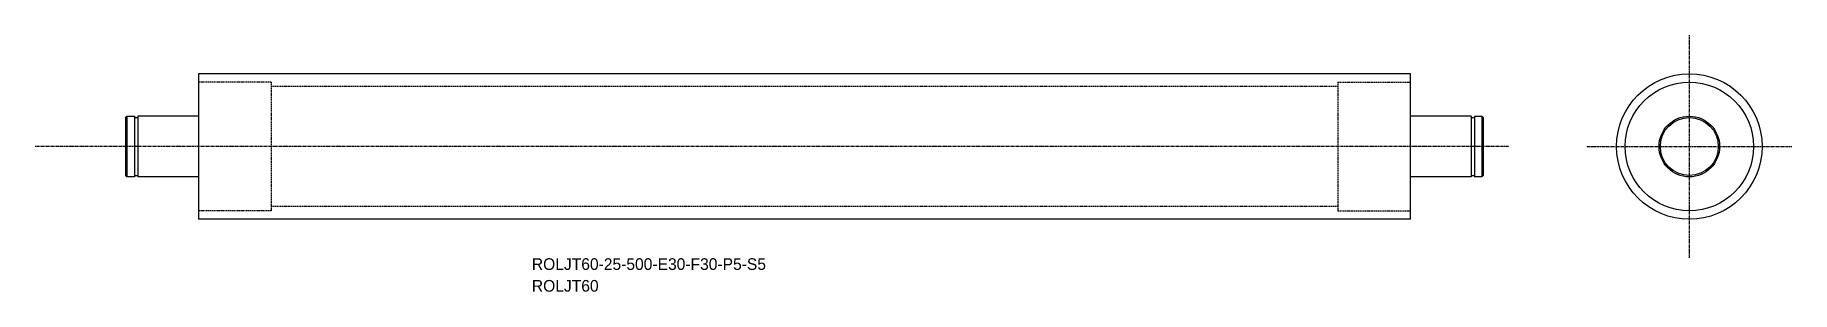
# Model space of a CAD drawing. Extents: x -130 to 595, y -24 to 82.
import ezdxf

# ---------------------------------------------------------------- set-up
doc = ezdxf.new("R2010")
doc.units = 0
doc.linetypes.add('CENTER', pattern=[2, 1.25, -0.25, 0.25, -0.25])
doc.linetypes.add('DASHED', pattern=[0.75, 0.5, -0.25])
doc.layers.get('0').update_dxf_attribs({"linetype": 'CONTINUOUS'})
doc.layers.add('CENTER', color=1, linetype='CENTER')

# ---------------------------------------------------------------- blocks, each defined once
blk = doc.blocks.new('*U11')
at = {"color": 7, "linetype": 'CONTINUOUS'}
blk.add_text('ROLJT60-25-500-E30-F30-P5-S5', height=4.8126, dxfattribs=at).set_placement((74.77, -15.01))
blk = doc.blocks.new('*U12')
at = {"color": 7, "linetype": 'CONTINUOUS'}
blk.add_text('ROLJT60', height=4.813, dxfattribs=at).set_placement((74.77, -23.97))

msp = doc.modelspace()

# ---------------------------------------------------------------- linework, layer by layer
at = {"color": 7, "linetype": 'CONTINUOUS'}
for p, q in [((-62.79, 65.85), (-62.79, 5.85)), ((437.21, 65.85), (-62.79, 65.85)), ((437.21, 5.85), (437.21, 65.85)), ((-92.79, 47.85), (-92.29, 48.35)), ((-92.79, 47.85), (-92.79, 23.85)), ((-92.29, 48.35), (-89.14, 48.35)), ((-92.29, 48.35), (-92.29, 23.35)), ((-89.14, 48.35), (-89.14, 23.35)), ((-89.14, 47.8), (-87.79, 47.8)), ((-87.79, 48.35), (-87.79, 23.35)), ((-62.79, 48.35), (-87.79, 48.35)), ((462.21, 48.35), (437.21, 48.35)), ((462.21, 48.35), (462.21, 23.35)), ((462.21, 47.8), (463.56, 47.8)), ((463.56, 48.35), (463.56, 23.35)), ((463.56, 48.35), (466.71, 48.35)), ((466.71, 48.35), (467.21, 47.85)), ((466.71, 48.35), (466.71, 23.35)), ((467.21, 47.85), (467.21, 23.85)), ((-92.79, 23.85), (-92.29, 23.35)), ((-89.14, 23.35), (-92.29, 23.35)), ((-89.14, 23.9), (-87.79, 23.9)), ((-62.79, 23.35), (-87.79, 23.35)), ((462.21, 23.35), (437.21, 23.35)), ((462.21, 23.9), (463.56, 23.9)), ((466.71, 23.35), (463.56, 23.35)), ((466.71, 23.35), (467.21, 23.85)), ((437.21, 5.85), (-62.79, 5.85))]:
    msp.add_line(p, q, dxfattribs=at)
at = {"color": 3, "linetype": 'DASHED'}
for p, q in [((-32.79, 62.35), (-62.79, 62.35)), ((-32.79, 62.35), (-32.79, 9.35)), ((407.21, 60.6), (-32.79, 60.6)), ((407.21, 62.35), (437.21, 62.35)), ((407.21, 62.35), (407.21, 9.35)), ((-32.79, 9.35), (-62.79, 9.35)), ((407.21, 11.1), (-32.79, 11.1)), ((407.21, 9.35), (437.21, 9.35))]:
    msp.add_line(p, q, dxfattribs=at)
at = {"color": 7}
for radius in [30, 26.5, 12.5, 11.95]:
    msp.add_circle((552.25, 35.85), radius, dxfattribs=at)
at = {"layer": 'CENTER', "color": 1, "linetype": 'CENTER'}
for p, q in [((552.25, -10.04), (552.25, 81.75)), ((477.63, 35.85), (-130.13, 35.85)), ((509.95, 35.85), (594.54, 35.85))]:
    msp.add_line(p, q, dxfattribs=at)

# ---------------------------------------------------------------- block references
at = {"color": 7, "linetype": 'CONTINUOUS'}
for name in ['*U11', '*U12']:
    msp.add_blockref(name, (0, 0), dxfattribs=at)

doc.saveas('drawing.dxf')
